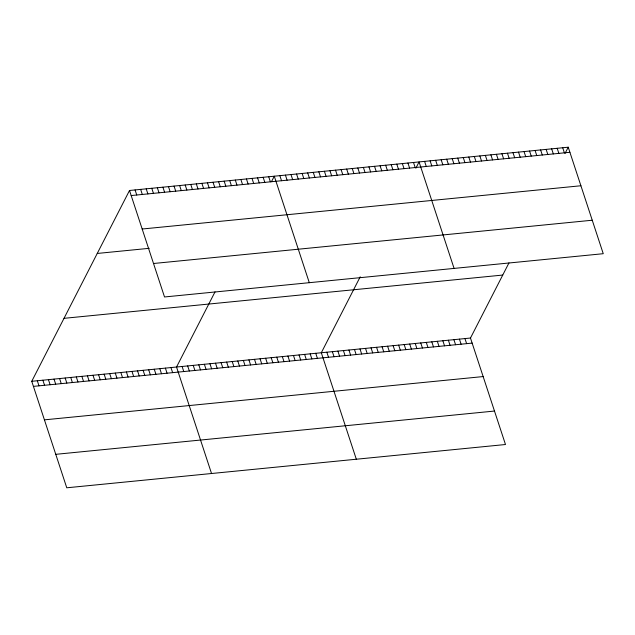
<?xml version="1.0" encoding="UTF-8"?>
<svg xmlns="http://www.w3.org/2000/svg" width="635" height="635" viewBox="0 0 635 635"><rect width="100%" height="100%" fill="white"/><g stroke="black" fill="none" stroke-linecap="round" stroke-linejoin="round"><path stroke-width="0.95" d="M508.976 262.898L470.479 338.034L505.492 444.516L66.762 487.791L31.75 381.302L129.508 190.484L568.238 147.209L603.25 253.698L164.521 296.966L129.508 190.484M215.027 291.886L176.53 367.022L211.542 473.512M271.462 181.713L274.288 176.205L309.301 282.686M360.22 276.796L321.31 352.742L356.322 459.232M415.846 168.219L419.068 161.925L454.081 268.407M565.015 153.503L568.238 147.209M131.175 195.556L569.913 152.289M142.177 229.021L580.914 185.753M97.25 253.452L149.217 248.325M153.511 263.501L592.249 220.226M64.008 318.333L502.745 275.058M31.75 381.302L470.479 338.034M33.417 386.382L472.154 343.106M44.418 419.846L483.156 376.571M55.761 454.327L494.49 411.051M562.713 147.757L564.38 152.829M557.189 148.296L558.856 153.376M551.664 148.844L553.331 153.924M546.14 149.392L547.807 154.464M540.615 149.931L542.282 155.011M535.091 150.479L536.758 155.559M529.566 151.027L531.233 156.099M524.042 151.567L525.709 156.647M518.517 152.114L520.184 157.194M512.993 152.654L514.66 157.734M507.468 153.202L509.135 158.282M501.944 153.749L503.611 158.821M496.419 154.289L498.086 159.369M490.895 154.837L492.562 159.917M485.37 155.384L487.037 160.457M479.846 155.924L481.513 161.004M474.321 156.472L475.988 161.552M468.797 157.02L470.464 162.092M463.272 157.559L464.939 162.639M457.74 158.107L459.415 163.187M452.215 158.655L453.89 163.727M446.691 159.195L448.366 164.274M441.166 159.742L442.841 164.822M435.642 160.29L437.317 165.362M430.117 160.83L431.792 165.91M424.593 161.377L426.268 166.457M413.504 162.473L415.171 167.545M407.932 163.02L409.599 168.1M464.955 338.574L466.63 343.654M402.368 163.568L404.035 168.648M459.43 339.122L461.105 344.202M396.796 164.116L398.462 169.196M453.906 339.669L455.581 344.741M391.224 164.671L392.898 169.743M448.381 340.209L450.056 345.289M385.659 165.219L387.326 170.291M442.857 340.757L444.532 345.837M380.087 165.767L381.762 170.847M437.332 341.305L439.007 346.377M374.523 166.314L376.19 171.394M431.808 341.844L433.483 346.924M368.951 166.862L370.626 171.942M426.283 342.392L427.958 347.472M363.387 167.418L365.054 172.49M420.759 342.94L422.426 348.012M357.815 167.965L359.489 173.037M415.234 343.479L416.901 348.559M352.25 168.513L353.917 173.593M409.71 344.027L411.377 349.107M346.678 169.061L348.345 174.141M404.185 344.575L405.852 349.647M341.114 169.608L342.781 174.689M398.661 345.115L400.328 350.195M335.542 170.164L337.209 175.236M393.136 345.662L394.803 350.742M329.97 170.712L331.645 175.784M387.612 346.21L389.279 351.282M324.406 171.259L326.072 176.339M382.087 346.75L383.754 351.83M376.563 347.297L378.23 352.369M318.834 171.807L320.508 176.887M371.038 347.837L372.705 352.917M313.269 172.355L314.936 177.435M365.514 348.385L367.181 353.465M307.697 172.903L309.372 177.983M359.989 348.933L361.656 354.005M302.133 173.458L303.8 178.53M354.465 349.472L356.132 354.552M296.561 174.006L298.228 179.086M348.94 350.02L350.607 355.1M290.997 174.554L292.664 179.634M343.416 350.568L345.083 355.64M285.425 175.101L287.091 180.181M337.891 351.107L339.558 356.187M279.86 175.649L281.527 180.729M332.367 351.655L334.034 356.735M326.842 352.203L328.509 357.275M268.716 176.752L270.391 181.832M263.152 177.3L264.819 182.38M315.746 353.298L317.413 358.37M257.58 177.848L259.255 182.928M310.174 353.846L311.849 358.918M252.016 178.395L253.683 183.475M304.609 354.394L306.276 359.474M246.444 178.951L248.118 184.023M299.037 354.941L300.712 360.021M240.879 179.499L242.546 184.579M293.473 355.489L295.14 360.569M235.307 180.046L236.974 185.126M287.901 356.044L289.576 361.117M229.743 180.594L231.41 185.674M282.337 356.592L284.004 361.664M224.171 181.142L225.838 186.222M276.765 357.14L278.432 362.22M218.599 181.697L220.274 186.769M271.201 357.688L272.867 362.768M213.035 182.245L214.701 187.325M265.628 358.235L267.295 363.315M207.462 182.793L209.137 187.873M260.056 358.783L261.731 363.863M201.898 183.34L203.565 188.42M254.492 359.339L256.159 364.411M196.326 183.888L198.001 188.968M248.92 359.886L250.595 364.966M190.762 184.444L192.429 189.516M243.356 360.434L245.023 365.514M185.19 184.991L186.865 190.063M237.784 360.982L239.458 366.062M179.626 185.539L181.292 190.619M232.219 361.529L233.886 366.609M174.053 186.087L175.72 191.167M226.647 362.085L228.314 367.157M168.489 186.634L170.156 191.714M221.083 362.633L222.75 367.713M162.917 187.19L164.584 192.262M215.511 363.18L217.178 368.26M157.345 187.738L159.02 192.81M209.947 363.728L211.614 368.808M151.781 188.285L153.448 193.365M204.375 364.276L206.042 369.356M146.209 188.833L147.884 193.913M198.803 364.831L200.477 369.903M140.645 189.381L142.311 194.461M193.238 365.379L194.905 370.459M135.072 189.936L136.747 195.008M187.666 365.927L189.341 371.007M182.102 366.474L183.769 371.554M170.966 367.578L172.633 372.65M165.394 368.125L167.061 373.197M159.829 368.673L161.496 373.753M154.257 369.221L155.924 374.301M148.693 369.768L150.36 374.848M143.121 370.324L144.788 375.396M137.549 370.872L139.224 375.944M131.985 371.419L133.652 376.499M126.413 371.967L128.087 377.047M120.848 372.515L122.515 377.595M115.276 373.07L116.951 378.142M109.712 373.618L111.379 378.69M104.14 374.166L105.807 379.246M98.576 374.713L100.243 379.793M93.004 375.261L94.671 380.341M87.432 375.817L89.106 380.889M81.867 376.365L83.534 381.437M76.295 376.912L77.97 381.992M70.731 377.46L72.398 382.54M65.159 378.008L66.834 383.088M59.595 378.563L61.262 383.635M54.023 379.111L55.697 384.183M48.458 379.659L50.125 384.739M42.886 380.206L44.553 385.286M37.322 380.754L38.989 385.834"/></g></svg>
